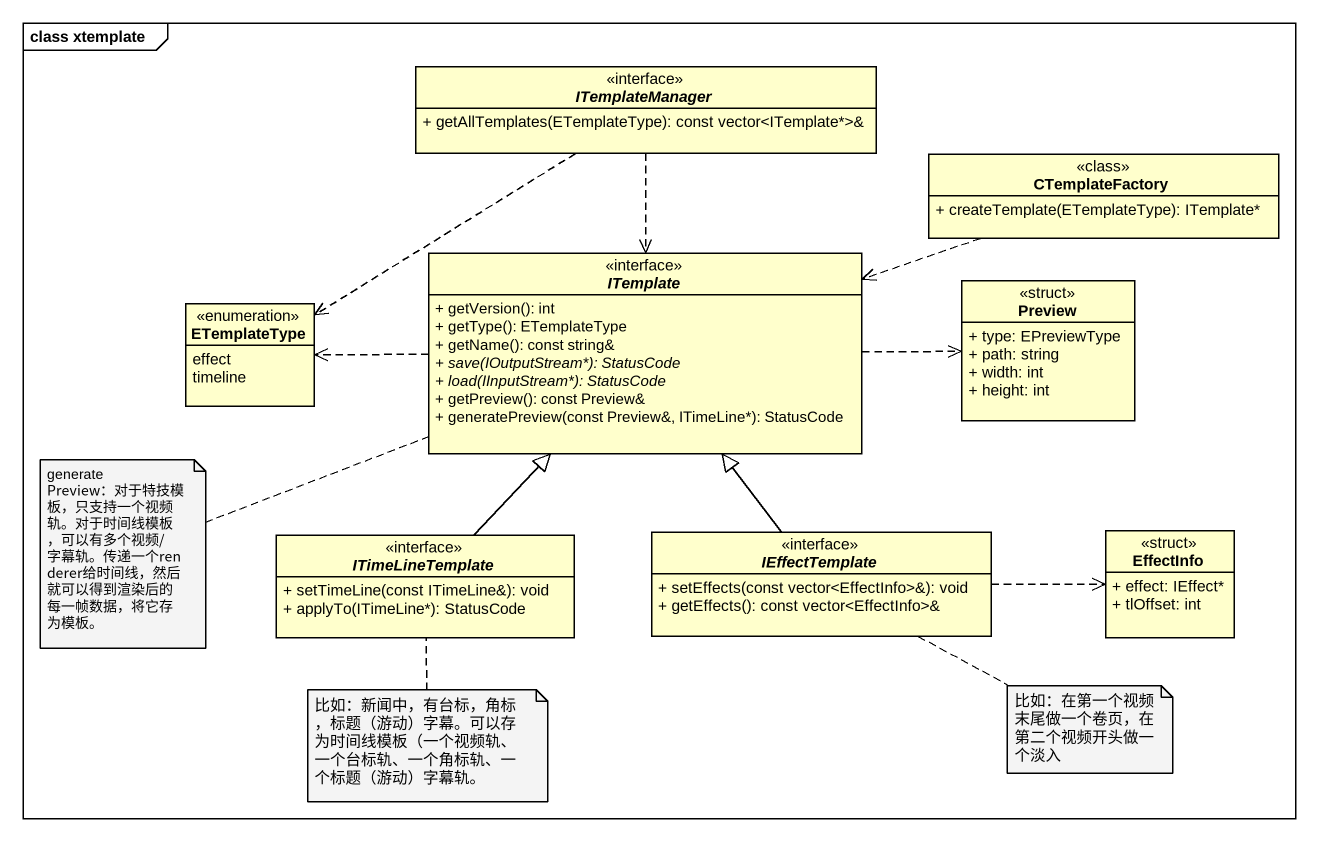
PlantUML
@startuml
mainframe class xtemplate
hide circle
hide empty members
skinparam classAttributeIconSize 0
interface ITemplateManager {
  + getAllTemplates(ETemplateType): const vector<ITemplate*>&
}
class CTemplateFactory <<class>> {
  + createTemplate(ETemplateType): ITemplate*
}
interface ITemplate {
  + getVersion(): int
  + getType(): ETemplateType
  + getName(): const string&
  {abstract} + save(IOutputStream*): StatusCode
  {abstract} + load(IInputStream*): StatusCode
  + getPreview(): const Preview&
  + generatePreview(const Preview&, ITimeLine*): StatusCode
}
class Preview <<struct>> {
  + type: EPreviewType
  + path: string
  + width: int
  + height: int
}
enum ETemplateType {
  effect
  timeline
}
interface ITimeLineTemplate {
  + setTimeLine(const ITimeLine&): void
  + applyTo(ITimeLine*): StatusCode
}
interface IEffectTemplate {
  + setEffects(const vector<EffectInfo>&): void
  + getEffects(): const vector<EffectInfo>&
}
class EffectInfo <<struct>> {
  + effect: IEffect*
  + tlOffset: int
}
ITemplateManager ..> ITemplate
ITemplateManager ..> ETemplateType
CTemplateFactory .left.> ITemplate
ITemplate .right.> Preview
ITemplate .left.> ETemplateType
ITimeLineTemplate -up-|> ITemplate
IEffectTemplate -up-|> ITemplate
IEffectTemplate .right.> EffectInfo
note left of ITemplate : generatePreview：对于特技模板，只支持一个视频轨。对于时间线模板，可以有多个视频/字幕轨。传递一个renderer给时间线，然后就可以得到渲染后的每一帧数据，将它存为模板。
note bottom of ITimeLineTemplate : 比如：新闻中，有台标，角标，标题（游动）字幕。可以存为时间线模板（一个视频轨、一个台标轨、一个角标轨、一个标题（游动）字幕轨。
note right of IEffectTemplate : 比如：在第一个视频末尾做一个卷页，在第二个视频开头做一个淡入
@enduml
